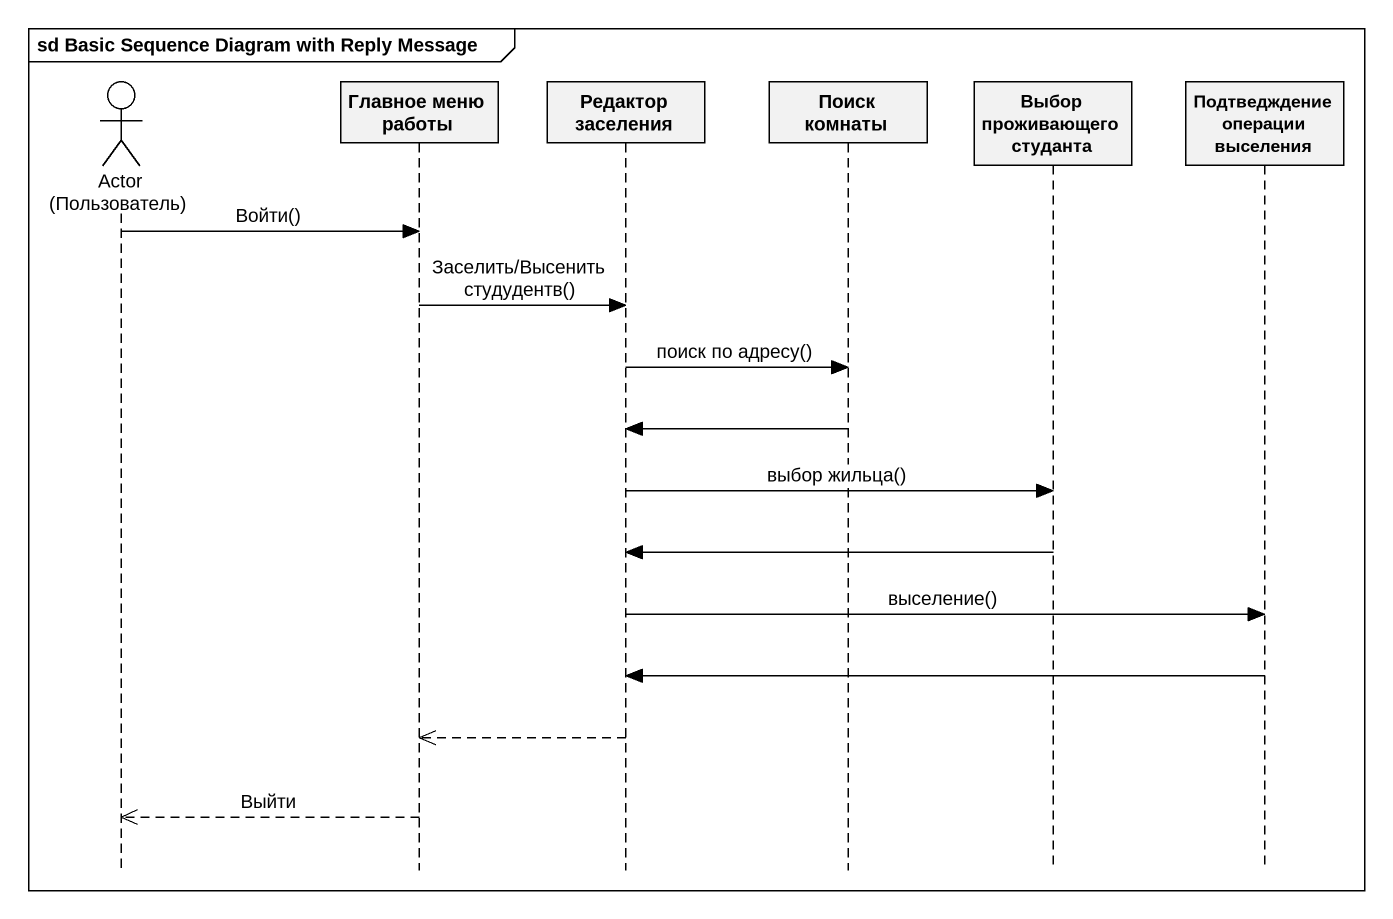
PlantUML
@startuml
mainframe sd Basic Sequence Diagram with Reply Message
hide footbox
actor "Actor (Пользователь)" as Actor_Пользователь
participant "Главное меню работы" as Главное_меню_работы
participant "Редактор заселения" as Редактор_заселения
participant "Поиск комнаты" as Поиск_комнаты
participant "Выбор проживающего студанта" as Выбор_проживающего_студанта
participant "Подтведждение операции выселения" as Подтведждение_операции

Actor_Пользователь -> Главное_меню_работы : Войти()
Главное_меню_работы -> Редактор_заселения : Заселить/Высенить студудентв()
Редактор_заселения -> Поиск_комнаты : поиск по адресу()
Поиск_комнаты -> Редактор_заселения
Редактор_заселения -> Выбор_проживающего_студанта : выбор жильца()
Выбор_проживающего_студанта -> Редактор_заселения
Редактор_заселения -> Подтведждение_операции : выселение()
Подтведждение_операции -> Редактор_заселения
Редактор_заселения -->> Главное_меню_работы
Главное_меню_работы -->> Actor_Пользователь : Выйти
@enduml
